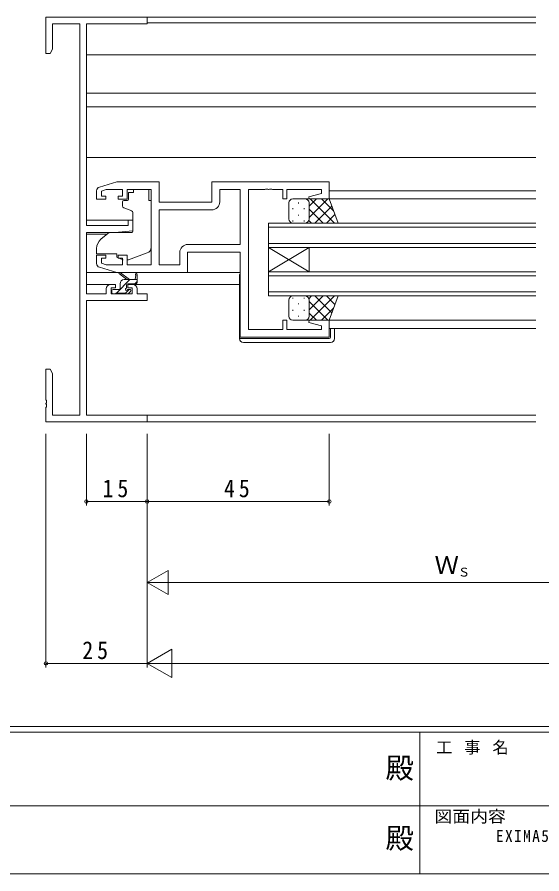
# Model space of a CAD drawing. Units: millimetres on the paper. Extents: x -420 to 373, y -297 to 267.
# Drawn here: x -132.2 to -2.6, y -297 to -85.3 of the extents above; entities that cross this region are included whole.
import ezdxf
from ezdxf.enums import TextEntityAlignment as Align

# ---------------------------------------------------------------- set-up
doc = ezdxf.new("R2010")
doc.units = ezdxf.units.MM
for name, color, linetype, lineweight in [('0-1_YKK_ZWAK', 7, 'Continuous', 9), ('0-3_YKK_11', 7, 'Continuous', 9), ('0-4_YKK_12', 2, 'Continuous', 9), ('0-5_YKK_13', 4, 'Continuous', 9), ('0-7_YKK_D', 6, 'Continuous', 9)]:
    doc.layers.add(name, color=color, linetype=linetype, lineweight=lineweight)
doc.layers.add('0-2_USER1', color=3, linetype='Continuous')
doc.styles.add('ＭＳ ゴシック', font='')
doc.styles.get('ＭＳ ゴシック').set_extended_font_data('MS Gothic')

msp = doc.modelspace()

# ---------------------------------------------------------------- linework, layer by layer
at = {"layer": '0-1_YKK_ZWAK'}
for p, q in [((352.3, -260.6), (-417.7, -260.6)), ((314.5, -262), (-417.7, -262)), ((-32.7, -262), (-32.7, -297)), ((-160.1, -280.199), (-31.3, -280.199)), ((-31.3, -280.199), (97.5, -280.199)), ((-417.7, -297), (314.5, -297))]:
    msp.add_line(p, q, dxfattribs=at)
at = {"layer": '0-3_YKK_11'}
for p, q in [((-125.063, -85.298), (-125.063, -94.298)), ((-100.063, -85.298), (-125.063, -85.298)), ((-100.063, -86.928), (-100.063, -85.298)), ((-123.433, -86.928), (-116.693, -86.928)), ((-123.433, -93.207), (-123.433, -86.928)), ((-116.693, -86.928), (-116.693, -183.668)), ((-115.063, -86.928), (-100.063, -86.928)), ((-115.063, -136.798), (-115.063, -86.928)), ((-125.063, -94.298), (-124.063, -94.298)), ((-124.063, -94.298), (-123.433, -93.207)), ((-111.851, -127.284), (-107.563, -125.998)), ((-107.563, -125.998), (-97.063, -125.998)), ((-97.063, -125.998), (-97.063, -130.998)), ((-84.063, -125.998), (-55.063, -125.998)), ((-84.063, -130.998), (-84.063, -125.998)), ((-55.063, -125.998), (-55.063, -130.198)), ((-112.563, -130.298), (-112.563, -128.242)), ((-110.169, -127.928), (-111.363, -128.286)), ((-111.363, -128.286), (-111.363, -129.498)), ((-106.163, -127.928), (-110.169, -127.928)), ((-106.163, -129.498), (-106.163, -127.928)), ((-104.963, -127.928), (-104.963, -130.298)), ((-99.063, -127.928), (-104.963, -127.928)), ((-99.063, -146.468), (-99.063, -127.928)), ((-82.133, -127.928), (-77.063, -127.928)), ((-82.133, -130.928), (-82.133, -127.928)), ((-77.063, -127.928), (-77.063, -141.468)), ((-71.022, -127.928), (-75.063, -127.928)), ((-75.063, -127.928), (-75.063, -162.468)), ((-70.838, -127.808), (-71.022, -127.928)), ((-70.288, -127.808), (-70.838, -127.808)), ((-70.105, -127.928), (-70.288, -127.808)), ((-70.022, -127.928), (-70.105, -127.928)), ((-69.838, -127.808), (-70.022, -127.928)), ((-69.288, -127.808), (-69.838, -127.808)), ((-69.105, -127.928), (-69.288, -127.808)), ((-66.563, -127.928), (-69.105, -127.928)), ((-66.563, -130.198), (-66.563, -127.928)), ((-65.563, -127.928), (-65.563, -130.198)), ((-56.993, -127.928), (-65.563, -127.928)), ((-60.093, -129.676), (-56.993, -128.845)), ((-56.993, -128.845), (-56.993, -127.928)), ((-110.263, -130.298), (-112.563, -130.298)), ((-111.363, -129.498), (-110.263, -129.498)), ((-110.263, -129.498), (-110.263, -130.298)), ((-107.263, -129.498), (-106.163, -129.498)), ((-107.263, -130.298), (-107.263, -129.498)), ((-104.963, -130.298), (-107.263, -130.298)), ((-97.063, -130.998), (-84.063, -130.998)), ((-65.563, -130.198), (-66.563, -130.198)), ((-60.024, -130.198), (-60.093, -129.676)), ((-55.063, -130.198), (-60.024, -130.198)), ((-97.133, -132.928), (-84.133, -132.928)), ((-97.133, -146.468), (-97.133, -132.928)), ((-97.133, -146.468), (-97.133, -132.928)), ((-104.763, -136.798), (-115.063, -136.798)), ((-104.763, -135.498), (-104.763, -136.798)), ((-103.563, -135.498), (-104.763, -135.498)), ((-103.563, -138.104), (-103.563, -135.498)), ((-115.063, -138.498), (-108.063, -138.498)), ((-115.063, -153.668), (-115.063, -138.498)), ((-108.063, -138.498), (-103.563, -138.104)), ((-77.063, -141.468), (-89.993, -141.468)), ((-91.993, -143.468), (-91.993, -146.468)), ((-90.063, -143.398), (-90.063, -148.398)), ((-77.063, -143.398), (-90.063, -143.398)), ((-77.063, -164.398), (-77.063, -143.398)), ((-112.563, -144.098), (-110.263, -144.098)), ((-112.563, -146.154), (-112.563, -144.098)), ((-111.363, -144.898), (-111.363, -146.11)), ((-110.263, -144.898), (-111.363, -144.898)), ((-110.263, -144.098), (-110.263, -144.898)), ((-107.263, -144.098), (-104.963, -144.098)), ((-107.263, -144.898), (-107.263, -144.098)), ((-106.163, -144.898), (-107.263, -144.898)), ((-106.163, -146.468), (-106.163, -144.898)), ((-104.963, -144.098), (-104.963, -146.468)), ((-107.563, -148.398), (-111.851, -147.112)), ((-111.363, -146.11), (-110.169, -146.468)), ((-110.169, -146.468), (-106.163, -146.468)), ((-104.963, -146.468), (-99.063, -146.468)), ((-91.993, -146.468), (-97.133, -146.468)), ((-90.063, -148.398), (-107.563, -148.398)), ((-110.163, -152.398), (-110.163, -153.668)), ((-107.863, -151.398), (-109.163, -151.398)), ((-108.963, -152.198), (-107.863, -152.198)), ((-108.963, -153.668), (-108.963, -152.198)), ((-107.863, -152.198), (-107.863, -151.398)), ((-104.863, -151.398), (-104.863, -152.198)), ((-103.563, -151.398), (-104.863, -151.398)), ((-104.863, -152.198), (-103.763, -152.198)), ((-103.763, -152.198), (-103.763, -153.668)), ((-102.563, -153.668), (-102.563, -152.398)), ((-110.163, -153.668), (-115.063, -153.668)), ((-103.763, -153.668), (-108.963, -153.668)), ((-100.063, -153.668), (-102.563, -153.668)), ((-100.063, -155.298), (-100.063, -153.668)), ((-115.063, -155.298), (-100.063, -155.298)), ((-115.063, -183.668), (-115.063, -155.298)), ((-66.563, -160.198), (-65.563, -160.198)), ((-66.563, -162.468), (-66.563, -160.198)), ((-65.563, -160.198), (-65.563, -162.468)), ((-60.093, -160.72), (-60.024, -160.198)), ((-56.993, -161.551), (-60.093, -160.72)), ((-60.024, -160.198), (-55.063, -160.198)), ((-55.063, -160.198), (-55.063, -164.398)), ((-75.063, -162.468), (-66.563, -162.468)), ((-65.563, -162.468), (-56.993, -162.468)), ((-56.993, -162.468), (-56.993, -161.551)), ((-55.063, -164.398), (-77.063, -164.398)), ((-125.063, -172.298), (-125.063, -179.84)), ((-124.063, -172.298), (-125.063, -172.298)), ((-123.433, -173.389), (-124.063, -172.298)), ((-123.433, -183.668), (-123.433, -173.389)), ((-125.063, -179.84), (-124.943, -180.023)), ((-124.943, -180.573), (-125.063, -180.756)), ((-125.063, -180.756), (-125.063, -180.84)), ((-125.063, -180.84), (-124.943, -181.023)), ((-124.943, -181.573), (-125.063, -181.756)), ((-125.063, -181.756), (-125.063, -185.298)), ((-124.943, -180.023), (-124.943, -180.573)), ((-124.943, -181.023), (-124.943, -181.573)), ((-116.693, -183.668), (-123.433, -183.668)), ((-100.063, -183.668), (-115.063, -183.668)), ((-100.063, -185.298), (-100.063, -183.668)), ((-125.063, -185.298), (-100.063, -185.298))]:
    msp.add_line(p, q, dxfattribs=at)
for centre, radius, start, end in [((-111.563, -128.242), 1, 106.69925, 180.00003), ((-84.133, -130.928), 2, 270, 359.99998), ((-89.993, -143.468), 2, 90, 179.99998), ((-111.563, -146.154), 1, 179.99995, 253.30074), ((-109.163, -152.398), 1, 90, 179.99998), ((-103.563, -152.398), 1, 0, 89.99998)]:
    msp.add_arc(centre, radius, start, end, dxfattribs=at)
at = {"layer": '0-4_YKK_12'}
for p, q in [((-4.063, -85.298), (-100.363, -85.298)), ((-4.063, -86.698), (-100.063, -86.698)), ((-4.063, -94.598), (-115.063, -94.598)), ((-4.063, -104.098), (-115.063, -104.098)), ((-4.063, -107.498), (-115.063, -107.498)), ((-4.063, -119.998), (-115.063, -119.998)), ((-4.063, -128.198), (-55.063, -128.198)), ((-4.063, -130.198), (-55.308, -130.198)), ((-103.563, -135.498), (-115.063, -135.498)), ((-70.063, -136.198), (-70.063, -142.198)), ((-4.063, -136.198), (-70.063, -136.198)), ((-70.063, -137.198), (-4.063, -137.198)), ((-109.94, -138.898), (-115.063, -138.898)), ((-4.063, -141.198), (-70.063, -141.198)), ((-70.063, -142.198), (-60.063, -148.198)), ((-70.063, -148.198), (-60.063, -142.198)), ((-70.063, -148.198), (-70.063, -142.198)), ((-70.063, -142.198), (-4.063, -142.198)), ((-60.063, -148.198), (-60.063, -142.198)), ((-70.063, -148.198), (-70.063, -154.198)), ((-4.063, -148.198), (-70.063, -148.198)), ((-70.063, -149.198), (-4.063, -149.198)), ((-109.163, -151.398), (-115.063, -151.398)), ((-77.263, -151.398), (-103.563, -151.398)), ((-4.063, -153.198), (-70.063, -153.198)), ((-70.063, -154.198), (-4.063, -154.198)), ((-4.063, -160.198), (-55.563, -160.198)), ((-4.063, -162.198), (-55.063, -162.198)), ((-4.063, -183.668), (-100.363, -183.668)), ((-4.063, -185.298), (-100.363, -185.298))]:
    msp.add_line(p, q, dxfattribs=at)
at = {"layer": '0-5_YKK_13'}
for p, q in [((-104.633, -129.598), (-104.633, -128.598)), ((-103.463, -128.598), (-104.633, -128.598)), ((-103.463, -127.928), (-103.463, -128.598)), ((-103.463, -127.928), (-99.663, -127.928)), ((-99.663, -127.928), (-99.663, -128.598)), ((-99.663, -129.598), (-99.663, -128.598)), ((-106.163, -130.898), (-106.163, -131.948)), ((-104.933, -130.598), (-105.863, -130.598)), ((-104.633, -129.598), (-104.633, -130.298)), ((-99.663, -130.598), (-99.663, -129.598)), ((-99.663, -130.598), (-99.063, -130.598)), ((-99.063, -142.153), (-99.063, -130.598)), ((-65.063, -135.198), (-65.063, -131.198)), ((-64.063, -130.198), (-61.063, -130.198)), ((-62.7, -131.118), (-62.7, -131.318)), ((-55.063, -130.198), (-61.063, -130.198)), ((-60.064, -134.819), (-55.443, -130.198)), ((-60.063, -131.99), (-58.272, -130.198)), ((-60.063, -131.198), (-60.063, -134.798)), ((-59.795, -130.198), (-53.795, -136.198)), ((-56.967, -130.198), (-54.006, -133.159)), ((-52.92, -136.198), (-55.063, -130.198)), ((-105.834, -132.418), (-103.834, -133.146)), ((-64.115, -132.533), (-64.115, -132.733)), ((-61.285, -132.533), (-61.285, -132.733)), ((-60.063, -131.598), (-60.063, -135.198)), ((-60.063, -132.758), (-56.623, -136.198)), ((-58.615, -136.198), (-54.419, -132.003)), ((-103.563, -133.594), (-103.563, -138.201)), ((-62.7, -134.148), (-62.7, -134.348)), ((-55.786, -136.198), (-53.675, -134.087)), ((-64.115, -135.563), (-64.115, -135.763)), ((-61.063, -136.198), (-64.063, -136.198)), ((-61.285, -135.563), (-61.285, -135.763)), ((-61.285, -136.198), (-52.92, -136.198)), ((-60.12, -135.53), (-59.452, -136.198)), ((-109.8, -138.781), (-111.492, -140.2)), ((-103.78, -138.5), (-109.166, -138.547)), ((-112.563, -142.498), (-112.563, -143.798)), ((-112.563, -143.798), (-107.563, -143.798)), ((-107.563, -143.798), (-107.563, -144.098)), ((-104.691, -145.239), (-100.054, -143.564)), ((-107.563, -144.098), (-107.563, -144.595)), ((-106.257, -145.204), (-107.563, -144.595)), ((-107.49, -148.398), (-115.063, -148.398)), ((-104.327, -150.168), (-107.627, -153.468)), ((-105.063, -150.168), (-106.883, -148.767)), ((-104.463, -150.168), (-106.681, -148.485)), ((-105.763, -150.168), (-102.563, -150.168)), ((-102.863, -149.042), (-103.062, -150.168)), ((-102.563, -150.868), (-102.563, -148.869)), ((-77.063, -148.398), (-90.563, -148.398)), ((-77.263, -148.898), (-77.263, -164.398)), ((-77.063, -148.898), (-77.263, -148.898)), ((-106.763, -152.268), (-106.763, -151.168)), ((-105.163, -152.107), (-105.163, -151.468)), ((-104.863, -151.168), (-102.863, -151.168)), ((-102.563, -150.649), (-103.082, -151.168)), ((-108.763, -152.868), (-108.763, -153.368)), ((-107.063, -152.568), (-108.463, -152.568)), ((-108.463, -153.668), (-107.963, -153.668)), ((-107.763, -153.468), (-105.663, -153.468)), ((-104.482, -152.568), (-105.558, -153.644)), ((-105.463, -153.668), (-104.863, -153.668)), ((-104.363, -152.568), (-104.702, -152.568)), ((-104.651, -153.58), (-104.151, -153.08)), ((-61.063, -154.2), (-64.063, -154.2)), ((-61.285, -154.2), (-52.92, -154.2)), ((-60.12, -154.868), (-59.452, -154.2)), ((-60.063, -157.64), (-56.623, -154.2)), ((-59.795, -160.2), (-53.795, -154.2)), ((-58.615, -154.2), (-54.419, -158.396)), ((-55.786, -154.2), (-53.675, -156.312)), ((-52.92, -154.2), (-55.063, -160.2)), ((-65.063, -155.2), (-65.063, -159.2)), ((-64.115, -154.835), (-64.115, -154.635)), ((-62.7, -156.25), (-62.7, -156.05)), ((-61.285, -154.835), (-61.285, -154.635)), ((-60.064, -155.579), (-55.443, -160.2)), ((-60.063, -158.8), (-60.063, -155.2)), ((-60.063, -159.2), (-60.063, -155.6)), ((-64.115, -157.865), (-64.115, -157.665)), ((-61.285, -157.865), (-61.285, -157.665)), ((-60.063, -158.408), (-58.272, -160.2)), ((-56.967, -160.2), (-54.006, -157.239)), ((-64.063, -160.2), (-61.063, -160.2)), ((-62.7, -159.28), (-62.7, -159.08)), ((-55.063, -160.2), (-61.063, -160.2)), ((-54.763, -162.198), (-54.763, -164.398)), ((-53.763, -164.698), (-53.763, -162.198)), ((-77.263, -164.398), (-77.263, -164.698)), ((-76.763, -164.698), (-77.263, -164.698)), ((-55.063, -164.698), (-76.763, -164.698)), ((-76.263, -165.698), (-54.763, -165.698))]:
    msp.add_line(p, q, dxfattribs=at)
for centre, radius, start, end in [((-105.863, -130.898), 0.3, 90, 180), ((-104.933, -130.298), 0.3, 270, 0), ((-64.063, -131.198), 1, 90, 180), ((-61.063, -131.198), 1, 0, 90), ((-61.063, -131.198), 1, 0, 90), ((-105.663, -131.948), 0.5, 180, 250), ((-104.063, -133.594), 0.5, 0, 70), ((-64.063, -135.198), 1, 180, 270), ((-61.063, -135.198), 1, 270, 0), ((-61.063, -135.198), 1, 270, 0), ((-109.158, -139.547), 1, 90.5, 130), ((-103.863, -138.201), 0.3, 270.5, 0), ((-109.563, -142.498), 3, 130, 180), ((-100.563, -142.153), 1.5, 289.85326, 0), ((-105.834, -144.298), 1, 245, 262.59306), ((-105.031, -144.298), 1, 273.88683, 289.85326), ((-106.863, -148.568), 0.2, 24.41711, 264.41711), ((-105.763, -151.168), 1, 90, 180), ((-102.763, -148.869), 0.2, 0, 239.99998), ((-107.063, -152.268), 0.3, 270, 0), ((-105.163, -152.568), 0.25, 123.05573, 326.94426), ((-105.463, -152.107), 0.3, 303.05573, 0), ((-104.863, -151.468), 0.3, 90, 180), ((-102.863, -150.868), 0.3, 270, 0), ((-108.463, -152.868), 0.3, 90, 180), ((-108.463, -153.368), 0.3, 180, 270), ((-107.963, -153.468), 0.2, 270, 0), ((-105.463, -153.468), 0.2, 180, 270), ((-104.702, -152.868), 0.3, 90, 146.94426), ((-104.863, -153.368), 0.3, 270, 314.99998), ((-104.363, -152.868), 0.3, 314.99998, 90), ((-64.063, -155.2), 1, 90, 180), ((-61.063, -155.2), 1, 0, 90), ((-61.063, -155.2), 1, 0, 90), ((-64.063, -159.2), 1, 180, 270), ((-61.063, -159.2), 1, 270, 0), ((-61.063, -159.2), 1, 270, 0), ((-76.263, -164.698), 1, 180, 270), ((-55.063, -164.398), 0.3, 270, 0), ((-54.763, -164.698), 1, 270, 0)]:
    msp.add_arc(centre, radius, start, end, dxfattribs=at)
at = {"layer": '0-7_YKK_D'}
for p, q in [((-125.063, -188.298), (-125.063, -245.996)), ((-115.063, -188.298), (-115.063, -205.996)), ((-100.063, -188.298), (-100.063, -205.996)), ((-100.063, -188.298), (-100.063, -205.996)), ((-100.063, -188.298), (-100.063, -245.996)), ((-100.063, -188.298), (-100.063, -245.996)), ((-55.063, -188.298), (-55.063, -205.996)), ((-115.063, -204.996), (-100.063, -204.996)), ((-100.063, -204.996), (-55.063, -204.996)), ((-100.063, -207.996), (-100.063, -225.996)), ((-100.063, -224.996), (-94.867, -221.996)), ((-94.867, -227.996), (-94.867, -221.996)), ((-100.063, -224.996), (-89.671, -224.996)), ((-100.063, -224.996), (-94.867, -227.996)), ((-94.063, -224.996), (43.937, -224.996)), ((-100.063, -244.996), (-94.001, -241.496)), ((-94.001, -248.496), (-94.001, -241.496)), ((-100.063, -244.996), (-125.063, -244.996)), ((-100.063, -244.996), (-87.939, -244.996)), ((-100.063, -244.996), (-94.001, -248.496)), ((232.937, -244.996), (-93.063, -244.996))]:
    msp.add_line(p, q, dxfattribs=at)
for centre in [(-115.063, -204.996), (-100.063, -204.996), (-100.063, -204.996), (-55.063, -204.996), (-125.063, -244.996)]:
    msp.add_circle(centre, 0.425, dxfattribs=at)

# ---------------------------------------------------------------- texts
at = {"layer": '0-1_YKK_ZWAK', "color": 2, "style": 'ＭＳ ゴシック'}
for p in [(-41.182, -274.956), (-41.182, -292.278)]:
    msp.add_text('殿', height=5.132, dxfattribs=at).set_placement(p, align=Align.BOTTOM_LEFT)
at = {"layer": '0-1_YKK_ZWAK', "style": 'ＭＳ ゴシック', "width": 1.1}
msp.add_text('図面内容', height=2.933, dxfattribs=at).set_placement((-29.083, -285.148), align=Align.BOTTOM_LEFT)
at = {"layer": '0-1_YKK_ZWAK', "insert": (-28.688, -267.533), "char_height": 2.933, "attachment_point": 7, "style": 'ＭＳ ゴシック'}
msp.add_mtext('\\T1.16;工\\~事\\~名', dxfattribs=at)
at = {"layer": '0-2_USER1', "color": 7, "insert": (-13.903, -289.449), "char_height": 2.933, "attachment_point": 7, "style": 'ＭＳ ゴシック'}
msp.add_mtext('\\T1.18;\\W0.95;EXIMA51\\~T-1\\~片引き窓【内動タイプ】', dxfattribs=at)
at = {"layer": '0-7_YKK_D', "color": 3, "style": 'ＭＳ ゴシック'}
msp.add_text('Ｗ', height=4.399, dxfattribs=at).set_placement((-29.063, -224.196), align=Align.BOTTOM_LEFT)
at = {"layer": '0-7_YKK_D', "color": 7, "style": 'ＭＳ ゴシック'}
msp.add_text('Ｓ', height=2.199, dxfattribs=at).set_placement((-23.303, -224.196), align=Align.BOTTOM_LEFT)
at = {"layer": '0-7_YKK_D', "color": 3, "char_height": 4.399, "attachment_point": 7, "style": 'ＭＳ ゴシック'}
for s, insert in [('\\T1.36;\\W0.9;15', (-111.083, -203.996)), ('\\T1.36;\\W0.9;45', (-81.083, -203.996)), ('\\T1.36;\\W0.9;25', (-116.083, -243.996))]:
    msp.add_mtext(s, dxfattribs=dict(at, insert=insert))

doc.saveas('drawing.dxf')
